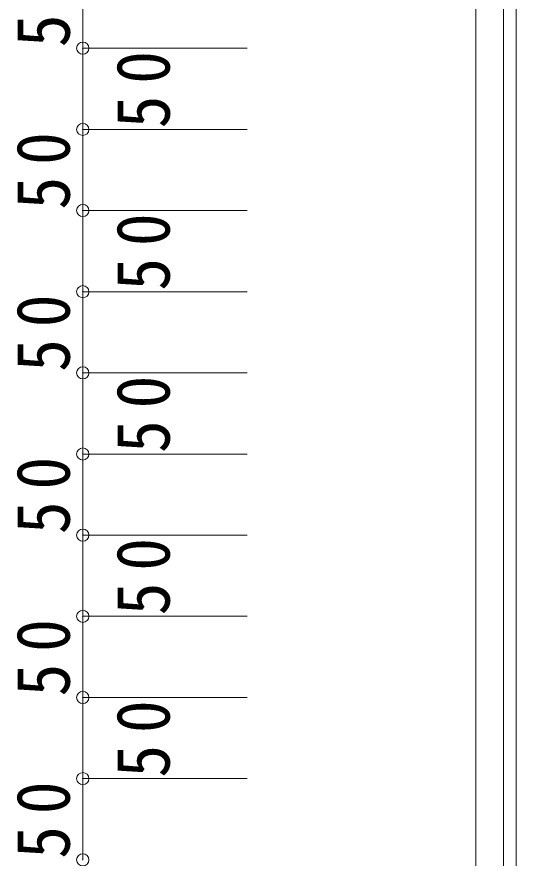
# Model space of a CAD drawing. Units: millimetres at full size, sheet at 1:15. Extents: x -3000 to 2850, y -2151 to 2088.
# Drawn here: x 1532 to 1840, y -1098 to -580 of the extents above; entities that cross this region are included whole.
import ezdxf

# ---------------------------------------------------------------- set-up
doc = ezdxf.new("R2010")
doc.units = ezdxf.units.MM
doc.header["$LTSCALE"] = 15
doc.header["$PDMODE"] = 32
doc.header["$PDSIZE"] = 7.5
doc.layers.add('0-B_寸法', color=7, linetype='Continuous', lineweight=9)
doc.styles.add('ＭＳ ゴシック', font='')
doc.styles.get('ＭＳ ゴシック').set_extended_font_data('MS Gothic')

msp = doc.modelspace()

# ---------------------------------------------------------------- linework, layer by layer
at = {"layer": '0-B_寸法'}
msp.add_line((1814.72, 1184.12), (1814.72, -1511.88), dxfattribs=at)
at = {"layer": '0-B_寸法', "color": 5}
for p, q in [((1831.82, 1184.12), (1831.82, -1511.88)), ((1839.62, 1184.12), (1839.62, -1511.88))]:
    msp.add_line(p, q, dxfattribs=at)
at = {"layer": '0-B_寸法', "color": 3}
for p, q in [((1572.53, -548.88), (1572.53, -598.88)), ((1572.53, -598.88), (1572.53, -648.88)), ((1572.53, -598.88), (1673.81, -598.88)), ((1572.53, -648.88), (1572.53, -698.88)), ((1572.53, -648.88), (1673.81, -648.88)), ((1572.53, -698.88), (1572.53, -748.88)), ((1572.53, -698.88), (1673.81, -698.88)), ((1572.53, -748.88), (1572.53, -798.88)), ((1572.53, -748.88), (1673.81, -748.88)), ((1572.53, -798.88), (1572.53, -848.88)), ((1572.53, -798.88), (1673.81, -798.88)), ((1572.53, -848.88), (1572.53, -898.88)), ((1572.53, -848.88), (1673.81, -848.88)), ((1572.53, -898.88), (1572.53, -948.88)), ((1572.53, -898.88), (1673.81, -898.88)), ((1572.53, -948.88), (1572.53, -998.88)), ((1572.53, -948.88), (1673.81, -948.88)), ((1572.53, -998.88), (1572.53, -1048.88)), ((1572.53, -998.88), (1673.81, -998.88)), ((1572.53, -1048.88), (1572.53, -1098.88)), ((1572.53, -1048.88), (1673.81, -1048.88))]:
    msp.add_line(p, q, dxfattribs=at)
for p in [(1572.53, -598.88), (1572.53, -648.88), (1572.53, -698.88), (1572.53, -748.88), (1572.53, -798.88), (1572.53, -848.88), (1572.53, -898.88), (1572.53, -948.88), (1572.53, -998.88), (1572.53, -1048.88), (1572.53, -1098.88)]:
    msp.add_point(p, dxfattribs=at)

# ---------------------------------------------------------------- texts
at = {"layer": '0-B_寸法', "char_height": 32.99, "attachment_point": 7, "rotation": 90, "style": 'ＭＳ ゴシック'}
for insert in [(1565.03, -598.26), (1626.62, -648.26), (1565.03, -698.26), (1626.62, -748.26), (1565.03, -798.26), (1626.62, -848.26), (1565.03, -898.26), (1626.62, -948.26), (1565.03, -998.26), (1626.62, -1048.26), (1565.03, -1098.26)]:
    msp.add_mtext('\\T1.36;\\W0.9;50', dxfattribs=dict(at, insert=insert))

doc.saveas('drawing.dxf')
